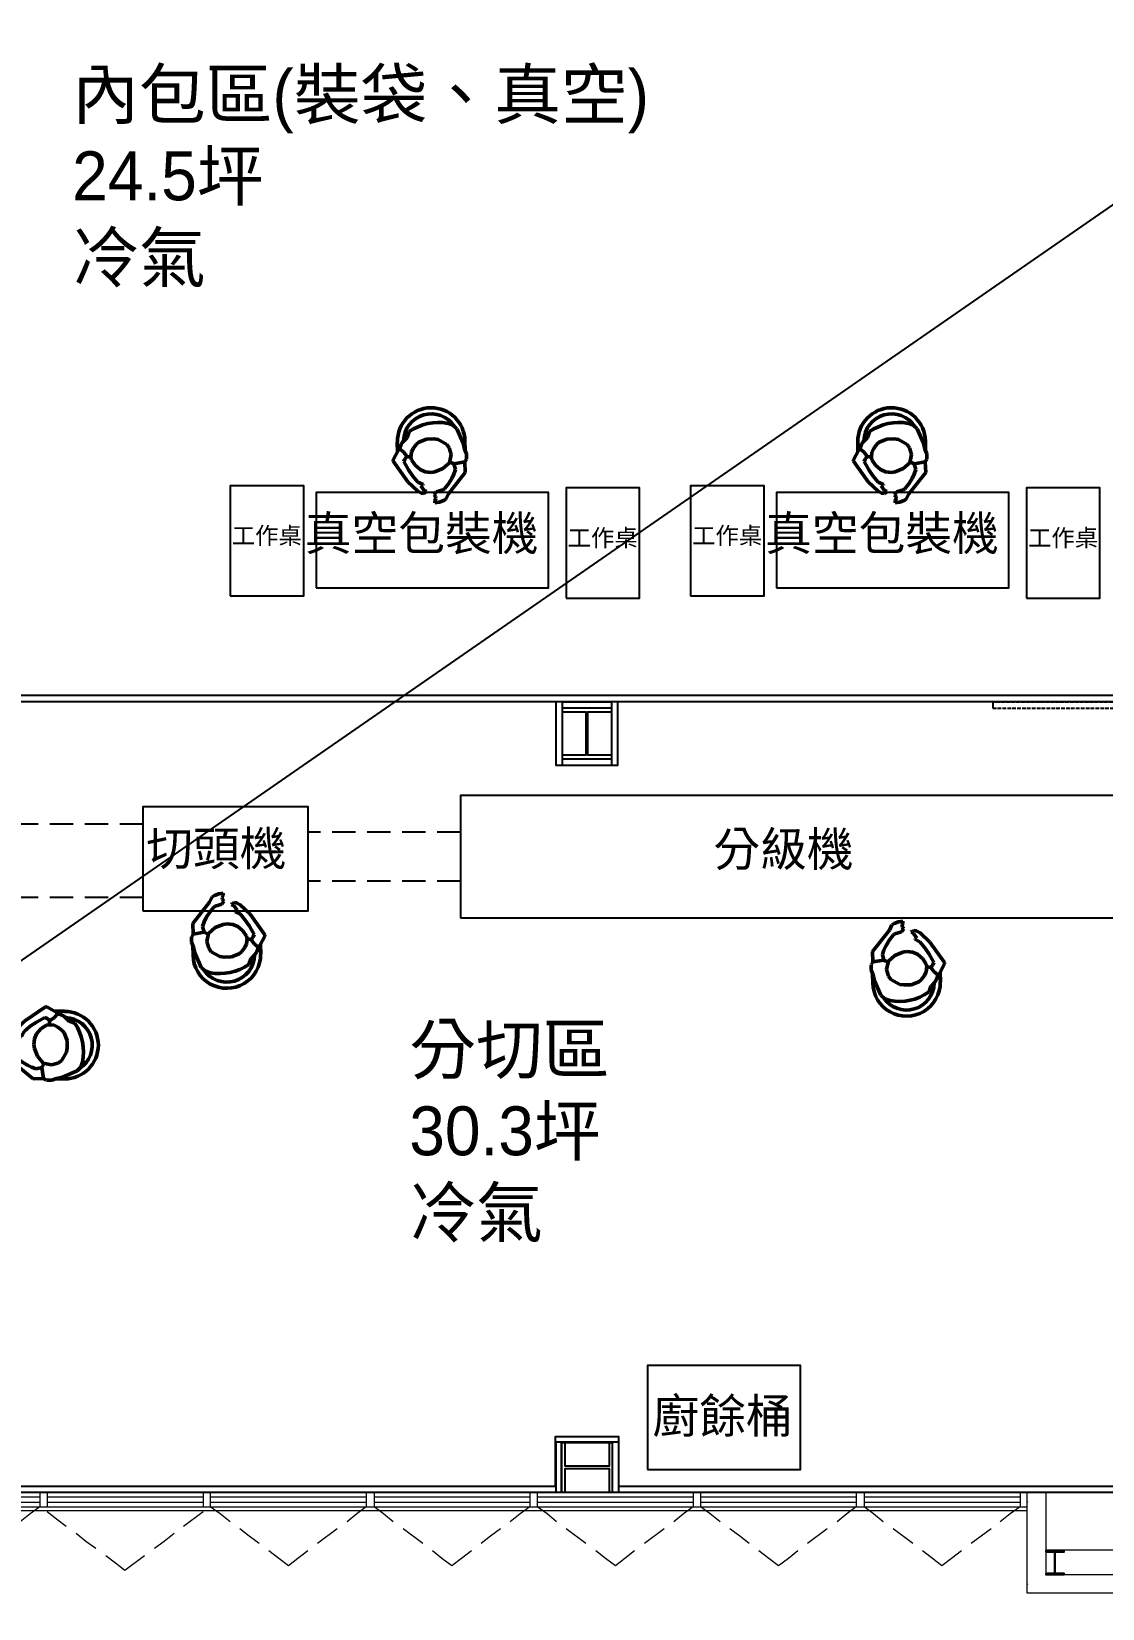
# Model space of a CAD drawing. Header units: millimetres. Extents: x -15161 to 10473752, y -72817 to 33960.
# Drawn here: x -886 to -11, y -7598 to -6309 of the extents above; entities that cross this region are included whole.
import ezdxf

# ---------------------------------------------------------------- set-up
doc = ezdxf.new("R2010")
doc.units = ezdxf.units.MM
doc.linetypes.add('1', pattern=[4, 3, -1])
doc.linetypes.add('HIDDEN', pattern=[9.525, 6.35, -3.175])
doc.layers.add('_寬線_', color=250, linetype='Continuous', lineweight=50)
doc.layers.add('添利-門', color=150, linetype='Continuous', lineweight=25)
doc.layers.add('PDF2_幾何圖形', color=7, linetype='Continuous')
doc.layers.add('PDF_幾何圖形', color=7, linetype='Continuous')
doc.styles.add('新細明體', font='PMingLiU.ttf')

# ---------------------------------------------------------------- blocks, each defined once
blk = doc.blocks.new('二樓建築底圖')
for points in [[(-452.2, -6908.3), (-411.7, -6908.3), (-411.7, -6856.8), (-452.2, -6856.8)], [(-457.5, -7502.7), (-406, -7502.7), (-406, -7461.7), (-457.5, -7461.7)]]:
    blk.add_lwpolyline(points, close=True)
at = {"layer": 'PDF2_幾何圖形', "lineweight": 20}
blk.add_lwpolyline([(1103.6, -6669.7), (1088.8, -6669.7), (1171.4, -6669.7), (1171.4, -7585.2), (-72.2, -7585.2), (-72.2, -7502.7), (-57, -7502.7), (-57, -7570), (1156.1, -7570), (1156.1, -6684.5), (1088.8, -6684.5), (1088.8, -6669.7)], dxfattribs=at)
at = {"layer": 'PDF2_幾何圖形', "lineweight": 25}
for points in [[(-452.3, -6900.3), (-452.3, -6903.3), (-411.7, -6903.3), (-411.7, -6900.3), (-431.1, -6900.3), (-431.1, -6864.8), (-411.7, -6864.8), (-411.7, -6861.8), (-452.3, -6861.8), (-452.3, -6864.8), (-432.8, -6864.8), (-432.8, -6900.3)], [(-413.8, -7502.7), (-411.2, -7502.7), (-411.2, -7462), (-413.8, -7462), (-413.8, -7481.5), (-449.7, -7481.5), (-449.7, -7462), (-452.7, -7462), (-452.7, -7502.7), (-449.7, -7502.7), (-449.7, -7483.2), (-413.8, -7483.2)], [(-57, -7569.1), (-57, -7570), (-42.1, -7570), (-42.1, -7569.1), (-49.3, -7569.1), (-49.3, -7551.3), (-42.1, -7551.3), (-42.1, -7550.5), (-57, -7550.5), (-57, -7551.3), (-49.8, -7551.3), (-49.8, -7569.1)]]:
    blk.add_lwpolyline(points, close=True, dxfattribs=at)
at = {"layer": 'PDF2_幾何圖形', "lineweight": 5}
for points in [[(-993.2, -7502.7), (-1146.9, -7502.7), (-72.2, -7502.7)], [(-1006.8, -7506.5), (-878.9, -7506.5)], [(-1006.8, -7510.7), (-878.9, -7510.7)], [(-878.9, -7502.7), (-878.9, -7514.5)], [(-873, -7502.7), (-873, -7514.5)], [(-873, -7506.5), (-745.6, -7506.5)], [(-873, -7510.7), (-745.6, -7510.7)], [(-745.6, -7502.7), (-745.6, -7514.5)], [(-739.7, -7502.7), (-739.7, -7514.5)], [(-739.7, -7506.5), (-612.3, -7506.5)], [(-739.7, -7510.7), (-612.3, -7510.7)], [(-612.3, -7502.7), (-612.3, -7514.5)], [(-605.9, -7502.7), (-605.9, -7514.5)], [(-605.9, -7506.5), (-478.5, -7506.5)], [(-605.9, -7510.7), (-478.5, -7510.7)], [(-478.5, -7502.7), (-478.5, -7514.5)], [(-472.6, -7502.7), (-472.6, -7514.5)], [(-472.6, -7506.5), (-345.2, -7506.5)], [(-472.6, -7510.7), (-345.2, -7510.7)], [(-345.2, -7502.7), (-345.2, -7514.5)], [(-339.3, -7502.7), (-339.3, -7514.5)], [(-339.3, -7506.5), (-211.9, -7506.5)], [(-339.3, -7510.7), (-211.9, -7510.7)], [(-211.9, -7502.7), (-211.9, -7514.5)], [(-205.5, -7502.7), (-205.5, -7514.5)], [(-205.5, -7506.5), (-78.1, -7506.5)], [(-205.5, -7510.7), (-78.1, -7510.7)], [(-78.1, -7502.7), (-78.1, -7514.5)], [(-57, -7502.7), (310.4, -7502.7), (310.4, -7550.1), (-57, -7550.1)], [(-1146.9, -7514.5), (-72.2, -7514.5)], [(-993.2, -7517.5), (-1146.9, -7517.5), (-72.2, -7517.5)]]:
    blk.add_lwpolyline(points, dxfattribs=at)
at = {"layer": 'PDF2_幾何圖形', "lineweight": 0}
for points in [[(-72.2, -7510.3), (-71.8, -7510.7)], [(-878.9, -7514.5), (-887, -7520.4), (-895, -7526.8)], [(-857.4, -7530.6), (-865.4, -7524.7), (-873, -7518.7)], [(-745.6, -7518.7), (-761.7, -7530.6)], [(-723.6, -7526.8), (-731.6, -7520.4), (-739.7, -7514.5)], [(-612.3, -7514.5), (-619.9, -7520.4), (-627.9, -7526.8)], [(-590.3, -7526.8), (-598.3, -7520.4), (-605.9, -7514.5)], [(-478.5, -7514.5), (-486.6, -7520.4), (-494.6, -7526.8)], [(-456.9, -7526.8), (-464.6, -7520.4), (-472.6, -7514.5)], [(-345.2, -7514.5), (-353.2, -7520.4), (-360.9, -7526.8)], [(-323.2, -7526.8), (-331.2, -7520.4), (-339.3, -7514.5)], [(-211.9, -7514.5), (-219.5, -7520.4), (-227.5, -7526.8)], [(-189.9, -7526.8), (-197.9, -7520.4), (-205.5, -7514.5)], [(-78.1, -7514.5), (-86.2, -7520.4), (-94.2, -7526.8)], [(-833.2, -7548.8), (-841.3, -7542.9), (-849.3, -7536.5)], [(-769.3, -7536.5), (-777.4, -7542.9), (-785.4, -7548.8)], [(-699.9, -7544.6), (-707.9, -7538.6), (-715.6, -7532.7)], [(-636, -7532.7), (-652.1, -7544.6)], [(-566.1, -7544.6), (-582.2, -7532.7)], [(-502.7, -7532.7), (-510.7, -7538.6), (-518.3, -7544.6)], [(-432.8, -7544.6), (-448.9, -7532.7)], [(-368.9, -7532.7), (-385, -7544.6)], [(-299.5, -7544.6), (-307.1, -7538.6), (-315.1, -7532.7)], [(-235.6, -7532.7), (-251.7, -7544.6)], [(-165.7, -7544.6), (-181.8, -7532.7)], [(-101.8, -7532.7), (-117.9, -7544.6)], [(-660.1, -7550.5), (-668.2, -7556.8), (-675.8, -7562.8), (-683.8, -7556.8), (-691.9, -7550.5)], [(-526.4, -7550.5), (-534.4, -7556.8), (-542.4, -7562.8), (-550.5, -7556.8), (-558.1, -7550.5)], [(-393, -7550.5), (-401.1, -7556.8), (-408.7, -7562.8), (-416.7, -7556.8), (-424.8, -7550.5)], [(-259.7, -7550.5), (-267.3, -7556.8), (-275.4, -7562.8), (-283.4, -7556.8), (-291.4, -7550.5)], [(-125.9, -7550.5), (-134, -7556.8), (-142, -7562.8), (-149.6, -7556.8), (-157.7, -7550.5)], [(-793.4, -7554.7), (-809.5, -7566.6), (-817.1, -7560.6), (-825.2, -7554.7)], [(-72.2, -7577.6), (-71.8, -7578)]]:
    blk.add_lwpolyline(points, dxfattribs=at)
blk = doc.blocks.new('人')
at = {"layer": '_寬線_', "color": 0}
for p, q in [((-838, -7139.6), (-839.7, -7144.3)), ((-802.1, -7134.8), (-806.1, -7133.3)), ((-799, -7137.8), (-802.1, -7134.8)), ((-793.9, -7149.7), (-799, -7137.8)), ((-847.7, -7148), (-847.7, -7155.9)), ((-844.6, -7149.9), (-846, -7153.5)), ((-843.2, -7147.9), (-844.6, -7149.9)), ((-839.7, -7144.3), (-843.2, -7147.9)), ((-832.1, -7150), (-834.7, -7153.5)), ((-830.1, -7148.4), (-832.1, -7150)), ((-823.8, -7146), (-830.1, -7148.4)), ((-817.8, -7145.9), (-823.8, -7146)), ((-814.4, -7146.4), (-817.8, -7145.9)), ((-807.2, -7150.5), (-814.4, -7146.4)), ((-805.4, -7153.4), (-807.2, -7150.5)), ((-792.8, -7154.5), (-793.9, -7149.7)), ((-792.4, -7148), (-792.4, -7155.5)), ((-847.1, -7154.9), (-851.3, -7162.6)), ((-851.3, -7162.6), (-851.2, -7163.7)), ((-851.2, -7163.7), (-839.5, -7180.7)), ((-846, -7153.5), (-847.1, -7154.9)), ((-842.4, -7156.5), (-846, -7153.5)), ((-842.6, -7164), (-841.8, -7162.1)), ((-838.9, -7170.9), (-842.6, -7164)), ((-840.1, -7160), (-842.4, -7156.5)), ((-841.8, -7162.1), (-840.1, -7160)), ((-840.1, -7160), (-836.7, -7160.5)), ((-836.3, -7156.5), (-836.7, -7160.5)), ((-836.7, -7160.6), (-836.3, -7162.7)), ((-834.7, -7153.5), (-836.3, -7156.5)), ((-836.3, -7162.7), (-833.5, -7167.1)), ((-810.9, -7170.2), (-805.4, -7165.5)), ((-803.9, -7158.8), (-805.4, -7153.4)), ((-805.4, -7165.5), (-803.9, -7158.8)), ((-805.2, -7164.7), (-801.8, -7166.5)), ((-792.7, -7165.1), (-801.8, -7166.5)), ((-791.3, -7158.5), (-792.8, -7154.5)), ((-792.7, -7165.1), (-791.5, -7162.9)), ((-792.5, -7173.7), (-792.7, -7165.1)), ((-791.4, -7162.8), (-791.3, -7158.5)), ((-835.5, -7176), (-838.9, -7170.9)), ((-831.3, -7181), (-835.5, -7176)), ((-833.5, -7167.1), (-829.3, -7170.8)), ((-829.3, -7170.8), (-825.3, -7172.6)), ((-825.3, -7172.6), (-820.4, -7173.2)), ((-820.4, -7173.2), (-817.4, -7172.7)), ((-817.4, -7172.7), (-810.9, -7170.2)), ((-806.6, -7190.9), (-792.5, -7173.7)), ((-803.7, -7178.4), (-806.5, -7182.9)), ((-801.9, -7174.9), (-803.7, -7178.4)), ((-800.6, -7171.1), (-801.9, -7174.9)), ((-801.8, -7166.5), (-800.6, -7171.1)), ((-839.5, -7180.7), (-831.6, -7188.4)), ((-831.6, -7188.4), (-828.6, -7190.1)), ((-827.2, -7183.1), (-831.3, -7181)), ((-828.9, -7184.1), (-827.2, -7183.6)), ((-826.4, -7188), (-828.9, -7184.1)), ((-828.6, -7190.1), (-826.5, -7190.4)), ((-827.2, -7183.6), (-827.2, -7183.1)), ((-826.5, -7190.4), (-824.9, -7189.6)), ((-824.4, -7188.9), (-826.4, -7188)), ((-824.9, -7189.6), (-824.4, -7188.9)), ((-816.5, -7189.3), (-818.3, -7191.7)), ((-818.3, -7191.7), (-817, -7193.1)), ((-811.1, -7187.7), (-816.5, -7189.3)), ((-809.7, -7186.7), (-811.1, -7187.7)), ((-806.5, -7182.9), (-809.7, -7186.7)), ((-808.7, -7195.3), (-806.6, -7190.9)), ((-817, -7194.7), (-817.7, -7196.4)), ((-817.7, -7196.4), (-817.7, -7198.1)), ((-817.7, -7198.1), (-814.1, -7197.6)), ((-817, -7193.1), (-817, -7194.7)), ((-814.1, -7197.6), (-810.5, -7196.4)), ((-810.5, -7196.4), (-808.7, -7195.3))]:
    blk.add_line(p, q, dxfattribs=at)
for centre, radius, start, end in [((-820, -7148), 27.6, 0, 180), ((-820, -7148), 22.6, 32.3879, 178.1248), ((-814.5, -7174.5), 42, 78.4707, 123.9689)]:
    blk.add_arc(centre, radius, start, end, dxfattribs=at)

msp = doc.modelspace()

# ---------------------------------------------------------------- linework, layer by layer
at = {"color": 230}
msp.add_line((3360.8703, -4121.3669), (-2764.4316, -8363.1385), dxfattribs=at)
at = {"color": 30}
for p, q in [((-1405.8149, -6851.3263), (338.8012, -6851.3263)), ((-1405.8149, -6856.3263), (338.8012, -6856.3263))]:
    msp.add_line(p, q, dxfattribs=at)
at = {"color": 3, "linetype": 'HIDDEN', "ltscale": 3}
for p, q in [((-535.4129, -6963.2473), (-659.7105, -6963.2473)), ((-535.4129, -7003.2473), (-659.7105, -7003.2473))]:
    msp.add_line(p, q, dxfattribs=at)
at = {"color": 3}
for points in [[(-723.4061, -6770.0174), (-663.4061, -6770.0174), (-663.4061, -6680.0174), (-723.4061, -6680.0174)], [(-448.9756, -6771.8735), (-388.9756, -6771.8735), (-388.9756, -6681.8735), (-448.9756, -6681.8735)], [(-347.256, -6770.0174), (-287.256, -6770.0174), (-287.256, -6680.0174), (-347.256, -6680.0174)], [(-72.8255, -6771.8735), (-12.8255, -6771.8735), (-12.8255, -6681.8735), (-72.8255, -6681.8735)]]:
    msp.add_lwpolyline(points, close=True, dxfattribs=at)
at = {"color": 30}
for points in [[(-457.2842, -6856.3263), (-457.2842, -6908.3089), (-406.6506, -6908.3089), (-406.6506, -6856.3263)], [(-452.2842, -6856.3263), (-452.2842, -6903.3089), (-411.6506, -6903.3089), (-411.6506, -6856.3263)], [(-1207.3917, -7451.9415), (-1141.0179, -7451.9415), (-1141.0179, -7497.6546), (-457.7075, -7497.6546), (-457.7075, -7457.0209), (-406.2273, -7457.0209), (-406.2273, -7497.6546), (292.321, -7497.6546), (292.321, -7457.0209), (338.8012, -7457.0209)], [(-1207.3917, -7456.9415), (-1146.0179, -7456.9415), (-1146.0179, -7502.6546), (-452.7075, -7502.6546), (-452.7075, -7462.0209), (-411.2273, -7462.0209), (-411.2273, -7502.6546), (297.321, -7502.6546), (297.321, -7462.0209), (338.8012, -7462.0209)]]:
    msp.add_lwpolyline(points, dxfattribs=at)
at = {"color": 3, "linetype": 'HIDDEN', "ltscale": 3}
for points in [[(-794.7105, -6956.546), (-950.8136, -6956.546, 0.414213562), (-990.8136, -6996.546), (-990.8136, -7054.6155)], [(-794.7105, -7016.546), (-920.8136, -7016.546, 0.414213562), (-930.8136, -7026.546), (-930.8136, -7054.6155)]]:
    msp.add_lwpolyline(points, format="xyb", dxfattribs=at)
at = {"layer": 'PDF_幾何圖形', "color": 3}
for points in [[(-653.3361, -6763.5268), (-463.3361, -6763.5268), (-463.3361, -6685.5268), (-653.3361, -6685.5268)], [(-277.186, -6763.5268), (-87.186, -6763.5268), (-87.186, -6685.5268), (-277.186, -6685.5268)], [(-535.4129, -7033.2473), (6.5871, -7033.2473), (6.5871, -6933.2473), (-535.4129, -6933.2473)], [(-794.7105, -7027.6062), (-659.7105, -7027.6062), (-659.7105, -6942.6062), (-794.7105, -6942.6062)], [(-382.3781, -7483.9963), (-257.3781, -7483.9963), (-257.3781, -7398.9963), (-382.3781, -7398.9963)]]:
    msp.add_lwpolyline(points, close=True, dxfattribs=at)
at = {"layer": '添利-門', "color": 211, "linetype": '1'}
for p, q in [((273.754, -6856.8263), (-100.4515, -6856.8263)), ((-100.4515, -6861.8263), (273.754, -6861.8263))]:
    msp.add_line(p, q, dxfattribs=at)
at = {"layer": '添利-門', "color": 211}
msp.add_line((-100.4515, -6856.8263), (-100.4515, -6861.8263), dxfattribs=at)

# ---------------------------------------------------------------- block references
at = {"color": 5}
msp.add_blockref('二樓建築底圖', (0, 0), dxfattribs=at)
at = {"color": 3}
for p, rotation in [((159.9789, 514.9511), 0.8074678204318366), ((536.129, 514.9511), 0.8074678204318366), ((-1445.4142, -14222.041), 180.807467820432), ((-890.0354, -14244.8049), 180.8074678204319), ((6289.2076, -7957.276), 270)]:
    msp.add_blockref('人', p, dxfattribs=dict(at, rotation=rotation))

# ---------------------------------------------------------------- texts
at = {"color": 230, "linetype": 'ByBlock', "ltscale": 5, "char_height": 40, "attachment_point": 1, "style": '新細明體'}
for s, width, insert in [('內包區(裝袋、真空)\\P24.5坪\\P冷氣', 641.542124, (-852.5926, -6340.0498)), ('分切區\\P30.3坪\\P冷氣', 427.513094, (-577.1338, -7120.6152))]:
    msp.add_mtext_dynamic_manual_height_columns(s, width=width, gutter_width=300, heights=[0], dxfattribs=dict(at, insert=insert))
at = {"color": 3, "linetype": 'ByBlock', "ltscale": 5, "attachment_point": 1, "style": '新細明體'}
for s, width, gutter_width, insert, char_height in [('真空包裝機', 299.259166, 210, (-662.5385, -6704.8346), 28), ('真空包裝機', 299.259166, 210, (-286.3885, -6704.8346), 28), ('工作桌', 149.629583, 105, (-722.1876, -6713.7908), 14), ('工作桌', 149.629583, 105, (-447.7571, -6715.6469), 14), ('工作桌', 149.629583, 105, (-346.0375, -6713.7908), 14), ('工作桌', 149.629583, 105, (-71.607, -6715.6469), 14), ('切頭機', 299.259166, 210, (-792.0672, -6962.4422), 28), ('分級機', 299.259166, 210, (-328.687, -6962.9844), 28), ('廚餘桶', 299.259166, 210, (-378.4158, -7426.2241), 28)]:
    msp.add_mtext_dynamic_manual_height_columns(s, width=width, gutter_width=gutter_width, heights=[0], dxfattribs=dict(at, insert=insert, char_height=char_height))

doc.saveas('drawing.dxf')
